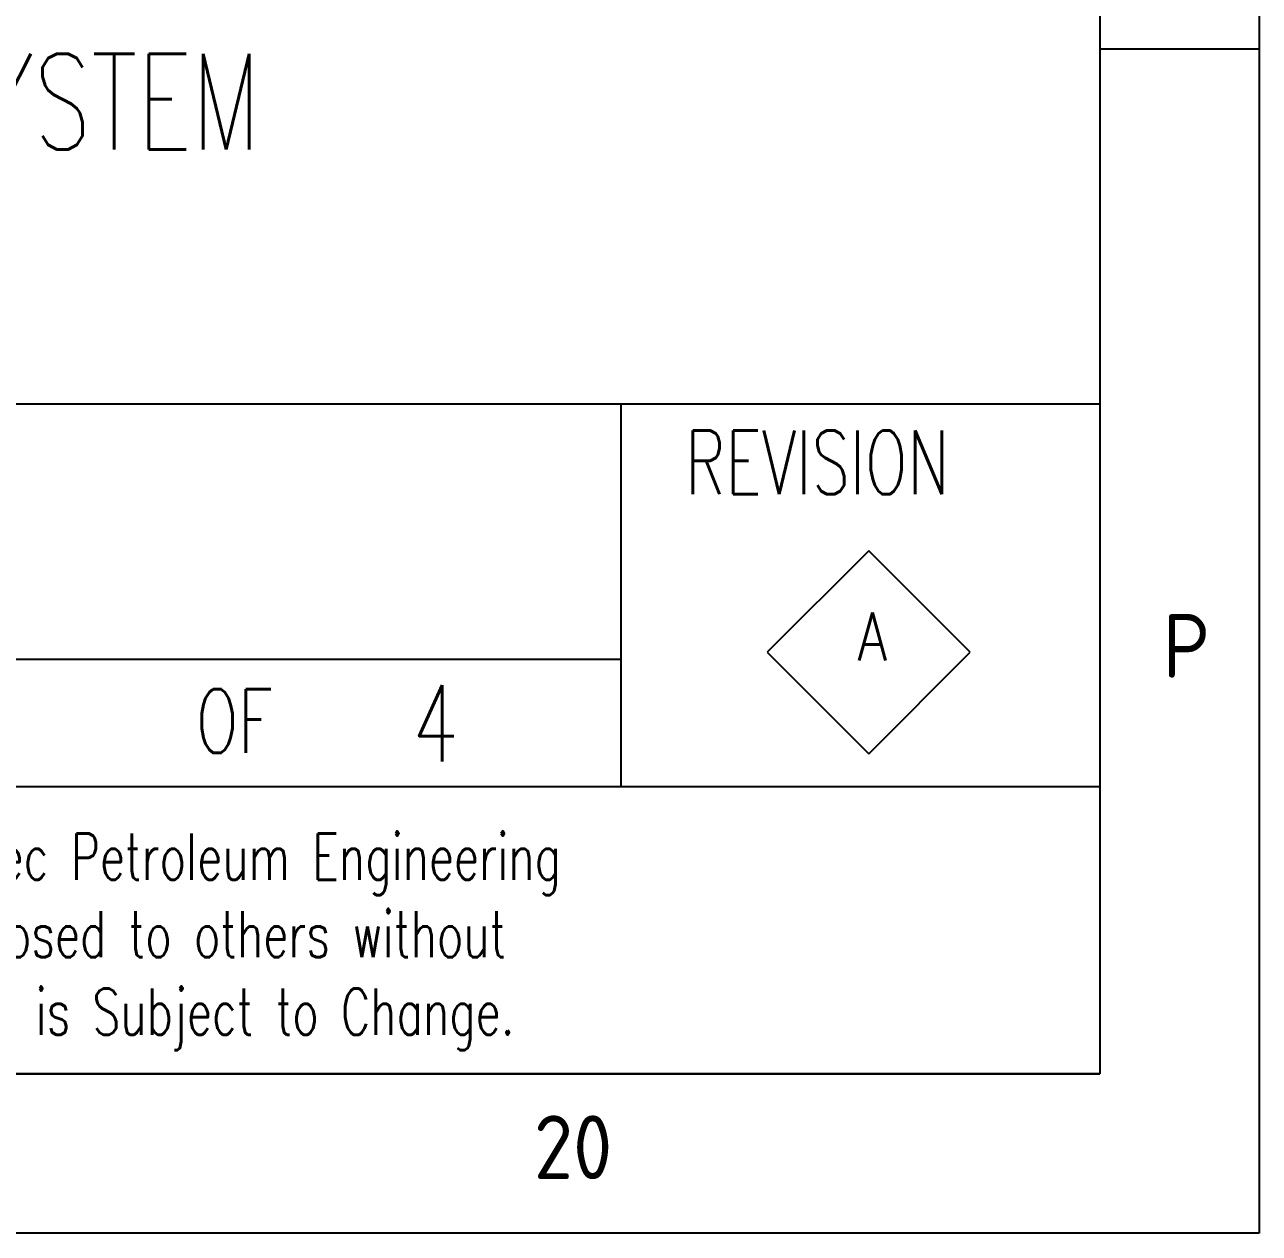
# Model space of a CAD drawing. Header units: inches. Extents: x 985 to 11353, y 526 to 2181.
# Drawn here: x 9503.7 to 9576.2, y 1067.5 to 1138.5 of the extents above; entities that cross this region are included whole.
import ezdxf

# ---------------------------------------------------------------- set-up
doc = ezdxf.new("R2010")
doc.units = ezdxf.units.IN
doc.header["$MEASUREMENT"] = 0
doc.layers.add('CABLE ROUTE FOR TOTAL PLANE-EMBED 2_DWG$0$SILICAGEL BORDER', color=7, linetype='Continuous')
doc.styles.add('HZTXT', font='simplex.shx', dxfattribs={"width": 0.7})
doc.styles.add('ROMANS', font='txt.shx', dxfattribs={"width": 0.85})
doc.styles.get("Standard").update_dxf_attribs({"font": 'isocp3.shx'})

# ---------------------------------------------------------------- blocks, each defined once
blk = doc.blocks.new('240A1')
at = {"color": 0, "lineweight": -3}
blk.add_line((1046110.968, 286283.472), (1046115.968, 286283.472), dxfattribs=at)
at = {"lineweight": -3}
for p, q in [((1046010.968, 286272.347), (1046110.968, 286272.347)), ((1046095.968, 286272.347), (1046095.968, 286260.347)), ((1046103.731, 286267.739), (1046100.549, 286264.557)), ((1046106.913, 286264.557), (1046103.731, 286267.739)), ((1046025.968, 286264.347), (1046095.968, 286264.347)), ((1046100.549, 286264.557), (1046103.731, 286261.375)), ((1046103.731, 286261.375), (1046106.913, 286264.557)), ((1046010.968, 286260.347), (1046110.968, 286260.347)), ((1046010.968, 286260.347), (1046110.968, 286260.347)), ((1046010.968, 286251.347), (1046110.968, 286251.347))]:
    blk.add_line(p, q, dxfattribs=at)
at = {"color": 5, "lineweight": -3}
blk.add_lwpolyline([(1045274.968, 286840.347), (1046115.968, 286840.347), (1046115.968, 286246.347), (1045274.968, 286246.347)], close=True, dxfattribs=at)
at = {"color": 0, "lineweight": -3}
blk.add_lwpolyline([(1045279.968, 286835.347), (1046110.968, 286835.347), (1046110.968, 286251.347), (1045279.968, 286251.347)], close=True, dxfattribs=at)
at = {"lineweight": -3, "style": 'HZTXT', "width": 0.7}
for s, height, p in [('REVISION', 2, (1046097.983, 286269.511)), ('OF', 2, (1046082.659, 286261.402)), (' Equipment  Pte  Ltd., & Sinopec Petroleum Engineering', 1.45, (1046054.508, 286257.429)), ('Corporation and any Information, contained  in  this  Drawing will not be  Reproduced,  Disclosed to others without', 1.45, (1046011.21, 286254.999)), ('  Equipment Pte Ltd., Singapore. This Drawing is Subject to Change.', 1.45, (1046044.789, 286252.568))]:
    blk.add_text(s, height=height, dxfattribs=at).set_placement(p)
at = {"lineweight": -3, "char_height": 2, "attachment_point": 1}
for s, insert in [('P', (1046112.941, 286265.756)), ('20', (1046093.243, 286250.045))]:
    blk.add_mtext_dynamic_manual_height_columns(s, width=2, gutter_width=1, heights=[0], dxfattribs=dict(at, insert=insert))

msp = doc.modelspace()

# ---------------------------------------------------------------- block references
at = {"layer": 'CABLE ROUTE FOR TOTAL PLANE-EMBED 2_DWG$0$SILICAGEL BORDER', "color": 7, "xscale": 1.875, "yscale": 1.875, "zscale": 1.875}
msp.add_blockref('240A1', (-1951891.194, -535644.436), dxfattribs=at)

# ---------------------------------------------------------------- texts
at = {"lineweight": -3}
for s, height, style, width, p in [('FIRE DETECTION AND ALARM SYSTEM', 5.625, 'ROMANS', 0.7, (9418.168, 1131.159)), ('A', 2.812, 'ROMANS', 0.8, (9552.654, 1101.133)), ('4', 4.5, 'HZTXT', 0.7, (9526.496, 1095.183))]:
    msp.add_text(s, height=height, dxfattribs=dict(at, style=style, width=width)).set_placement(p)

doc.saveas('drawing.dxf')
